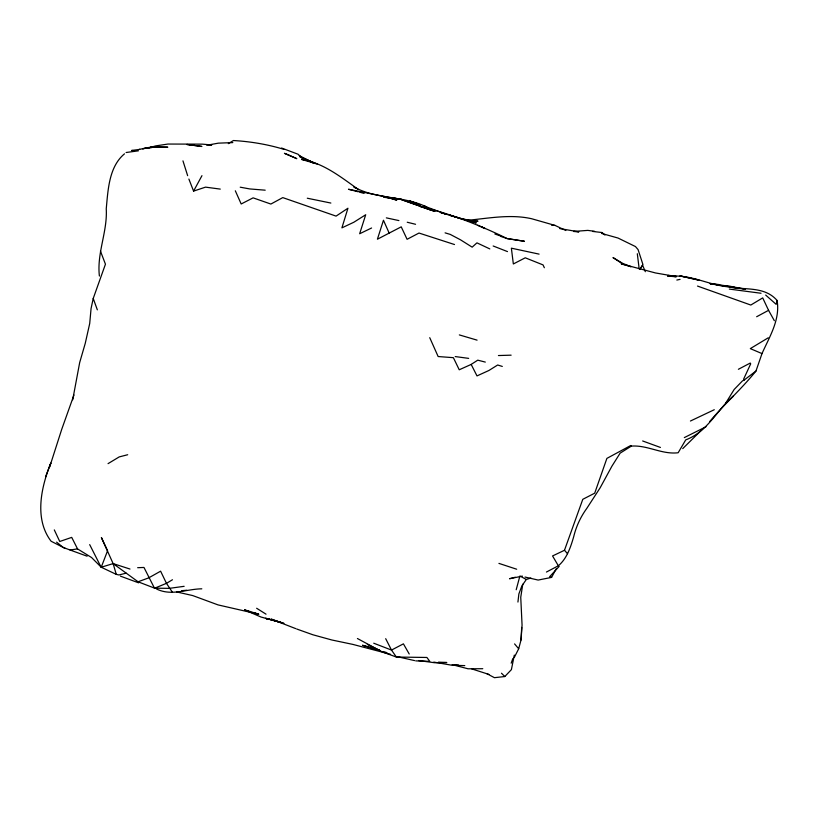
<?xml version="1.0" encoding="UTF-8"?>
<svg xmlns="http://www.w3.org/2000/svg" width="818" height="818" viewBox="0 0 818 818"><rect width="100%" height="100%" fill="white"/><g stroke="black" fill="none" stroke-linecap="round" stroke-linejoin="round"><path stroke-width="1.23" d="M745.372 289.245L729.993 287.118C746.302 290.012 764.963 286.484 777.1 300.462C780.311 319.879 769.493 336.699 761.998 353.591L755.965 371.045C741.67 388.898 724.39 404.051 709.707 421.546M514.287 657.457L518.684 648.766L521.035 639.973L521.7 627.426M521.035 639.973L522.068 625.208L520.749 597.273L522.763 584.216M517.937 602.058L518.868 593.94L521.874 585.913L526.332 579.471L530.872 578.05M124.479 153.845C108.906 166.79 108.027 190.052 106.248 208.784C107.608 231.627 96.688 253.079 99.397 276.024M72.72 399.787L79.673 362.579L85.256 343.345L89.714 323.499L91.064 308.58L93.221 298.478L105.45 264.194L100.45 251.085M514.317 655.095L511.393 669.645L504.798 676.537L494.44 677.682L486.955 673.735M777.1 300.462L776.17 304.357L765.679 295.053M45.522 476.894L50.818 463.08C41.145 487.099 34.029 518.97 51.115 541.25L65.358 548.51M516.199 589.747L519.89 576.025L526.332 579.471M49.612 467.109L61.718 429.358L73.957 394.992M511.189 663.183L512.845 658.541M546.434 572.048L558.346 565.78L552.559 555.954L564.481 550.269L582.784 499.317L594.706 493.182L606.884 458.397L630.698 445.524L631.373 446.107C647.57 444.89 661.844 454.736 678.163 452.753L685.729 439.869C703.797 433.141 713.787 416.771 725.873 403.049L733.501 395.984L726.18 402.906M558.346 565.78C566.915 558.612 570.657 547.14 573.704 536.7A83.579 80.767 -1.5 0 1 586.813 508.367L600.177 487.753L611.936 466.148L620.146 453.141L631.373 446.107M750.73 363.775L743.664 379.031L744.196 380.022L742.437 380.922L734.165 389.48L726.026 402.62M525.023 577.048L538.142 580.064L551.588 577.396L556.26 568.663M604.931 235.052L602.068 232.537L601.578 233.437L617.999 238.028L635.474 246.566L638.081 249.602L642.938 264.541L639.942 269.245M188.886 179.05L193.569 191.105L201.964 175.666M639.993 269.194L642.559 265.206L645.341 271.709M559.175 566.414L549.614 576.751L551.588 577.396M682.733 448.612L703.132 428.52M744.196 380.022L755.965 371.045M429.736 337.681L438.141 356.536L453.387 357.681L459.235 369.777L471.168 364.419L477.753 360.165L485.309 362.088M768.255 337.793L750.31 348.621L761.998 353.591M228.304 143.641L233.416 140.532C250.339 141.494 267.639 144.377 283.877 149.336M108.048 463.642L119.223 456.904L127.69 454.736M172.465 579.757L166.463 583.346L154.684 588.183L138.068 581.792L113.129 563.602L101.391 537.538L107.577 550.739L101.238 567.232L116.279 574.379L118.958 574.962L126.136 573.162M389.327 233.447L383.458 220.257L377.405 239.214L401.229 226.842L407.088 239.296L418.99 233.048L454.501 244.531M756.65 316.74L768.562 310.329L762.703 297.895L750.812 305.042L697.509 286.065M705.995 426.761L684.318 437.599M738.388 369.286L750.3 363.028M714.278 409.716L690.423 421.025M371.587 227.997L359.654 233.754L365.707 214.745L353.826 222.251L341.904 227.864L347.936 208.242L336.065 216.116L282.772 197.608L270.87 204.05L253.099 197.854L241.187 203.989L235.318 190.788M138.068 581.792L148.712 577.866L160.614 571.179L166.463 583.346L172.209 591.956M130.001 569.052L113.129 563.602L101.238 567.232L91.575 557.539L77.546 548.898L71.718 537.385L59.745 541.485L54.305 529.911M147.291 148.344L155.635 145.901L167.976 144.05L202.383 144.142L211.729 144.96L209.306 145.195M515.289 577.232L509.532 578.725L522.395 576.107M150.89 147.731L154.479 146.851L139.295 149.305M193.569 191.105L205.543 187.138L220.277 189.101M676.834 280.053L680.065 279.378M201.811 588.817C186.504 589.021 171.289 596.342 156.504 588.97M206.77 145.246L218.314 143.16L232.823 142.588M56.585 542.109L63.19 547.467L70.062 550.003L77.546 548.898M126.125 152.506L138.426 150.819M184.142 586.322L169.346 588.357L154.684 588.183M139.673 149.397L131.647 150.451L134.06 150.665M466.117 220.431C487.865 218.498 509.982 213.835 531.669 218.743L555.033 225.41L565.841 230.512M181.688 590.688L186.729 590.238M592.529 231.422L602.068 232.537M137.659 567.702L143.978 567.457L154.438 588.111M498.428 355.544L511.127 355.165M675.872 276.249L670.044 276.361C691.169 273.877 710.637 286.28 731.609 287.077L710.218 283.805M469.839 221.228L478.009 221.177L473.029 220.993L460.176 218.406L476.281 222.895L449.869 215.267M482.773 668.715L468.029 668.787L452.17 664.635M675.811 276.116L667.57 276.075L676.404 276.791M464.777 665.607L452.109 665.279L433.775 662.099M551.629 225.287L555.033 225.41M415.718 660.883L429.767 661.343L426.904 657.467L396.372 657.048L381.996 651.772L357.415 638.51M438.489 662.151L446.792 662.519L434.634 662.744L418.55 660.555M726.272 286.239L733.051 286.689L736.456 288.181M265.196 190.185L249.776 188.938L240.216 187.189M578.561 231.903L573.571 231.443L587.825 230.39L594.584 231.3M454.736 664.676L458.509 665.024M710.443 283.682L731.578 286.566M710.269 283.652L718.797 284.521M729.349 289.091L761.037 293.263M578.807 231.831L559.696 228.57M675.494 276.372L668.224 275.492L675.515 276.699M383.775 197.271L386.198 197.578M388.632 197.884L399.573 199.265L384.041 197.128L397.896 199.203L348.499 189.265L358.284 191.811M455.217 356.566L468.653 358.376M539.093 254.122L511.373 248.181L513.346 263.969L525.258 257.803L543.05 264.909L544.348 267.731M732.734 286.811L745.178 289.132M675.729 276.484L655.412 272.936L621.22 263.815L631.046 266.75L622.61 263.324L612.989 257.578L622.365 263.723M330.861 203.048L307.292 198.222M386.341 217.864L398.898 220.584M397.211 656.639L414.603 660.607M176.524 591.905L192.7 595.565L218.038 604.901L258.662 614.206L247.261 610.586M407.231 222.24L415.554 224.285M390.554 654.318L352.855 644.4L331.863 639.993L312.905 634.778L296.719 629.011M244.725 609.983L260.983 617.017L282.997 623.071M283.958 623.306L266.443 618.439L282.087 622.835L271.177 619.093L295.748 628.633M359.511 192.128L364.092 193.416M442.569 213.109L440.81 212.608L445.145 213.876L423.806 205.901L426.71 207.015C403.714 195.635 376.515 199.5 353.897 186.985L356.004 188.344M459.338 334.91L477.078 340.145M449.91 215.318L458.233 217.803L443.438 213.365M488.939 674.41L471.72 668.889M445.094 232.854L450.258 234.408L460.514 239.817L472.17 247.159L476.935 242.854L489.818 248.907M502.303 366.433L497.671 365.002L488.929 370.472L476.996 375.912L471.168 364.419M268.815 619.359L265.502 618.326L266.883 618.786M255.38 613.163L258.662 614.206M244.531 609.758L248.099 610.893M70.062 550.003L87.117 556.199M379.838 650.361L362.466 645.259L379.44 650.31L367.333 644.441M498.929 563.387L516.679 569.226M383.376 651.527L386.914 652.692M434.89 211.443L419.89 206.34C450.145 213.662 479.225 224.889 507.15 238.58L524.348 241.259L507.15 238.58L500.759 236.412M494.89 234.009L500.636 235.993M138.61 582.835L120.43 576.138M642.651 440.963L660.423 447.446M434.859 211.402L400.503 199.285L430.851 210.022M281.566 148.017L298.059 154.234L302.752 158.569M373.724 643.204L391.505 650.075L396.372 657.048M493.162 245.983L507.487 251.596M477.702 225.216L485.064 228.559L481.516 226.862M314.173 163.314L299.94 156.8L317.098 164.05L301.668 159.438C323.478 162.946 340.983 177.189 358.499 189.571M299.276 155.614L314.204 163.263M504.798 676.537L501.485 673.214M256.637 608.255L266.024 614.165M518.684 648.766L514.583 643.909M564.481 550.269L567.518 553.674M409.215 654.001L403.417 643.848L391.505 650.075L385.687 638.684M768.562 310.329L774.36 320.728M101.064 567.078L89.683 544.614M97.342 309.848L93.221 298.478M187.639 175.676L182.956 160.86M113.129 563.602L116.279 574.379M637.314 253.733L639.185 268.918M151.688 146.933L142.577 148.723L152.986 147.148L167.802 147.199L151.688 146.933M189.306 144.766L186.821 144.459L201.923 146.463L189.306 144.766M401.249 199.347L392.844 197.976L401.249 199.347M696.558 279.5L679.922 275.86L699.175 280.288L696.558 279.5M390.973 198.396L386.352 197.128L396.73 200.134L390.973 198.396M413.622 202.394L409.521 200.891L420.575 205.093L413.622 202.394M288.376 154.909L284.439 153.324L296.832 158.661L288.376 154.909"/></g></svg>
